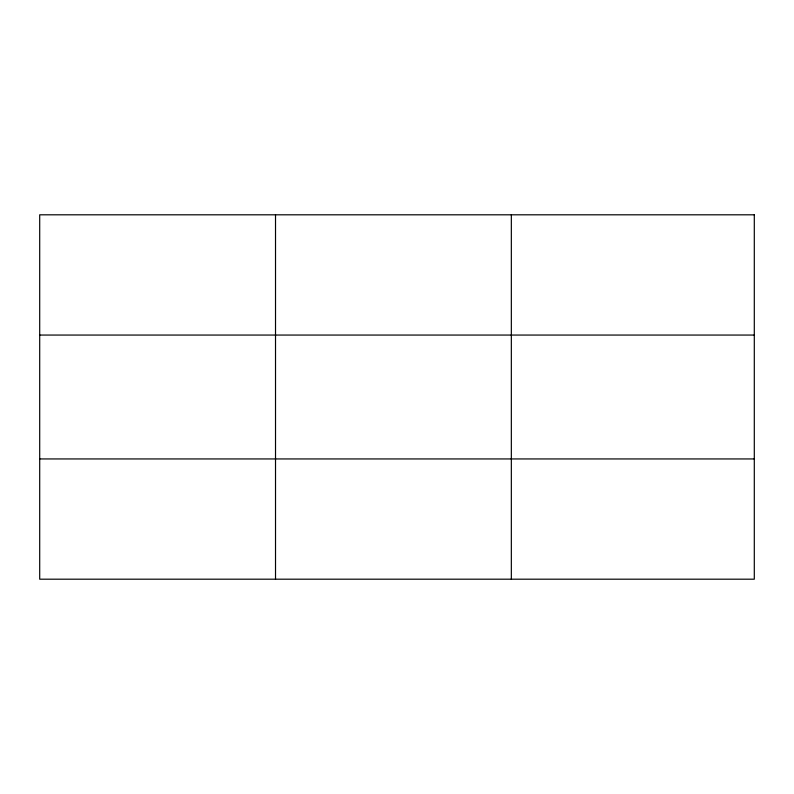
<?xml version="1.0" encoding="UTF-8"?>
<svg xmlns="http://www.w3.org/2000/svg" width="794" height="794" viewBox="0 0 794 794"><rect width="100%" height="100%" fill="white"/><g stroke="black" fill="none" stroke-linecap="round" stroke-linejoin="round"><path stroke-width="1.19" d="M275.518 214.807L275.518 579.193M511.336 214.807L511.336 579.193M39.7 335.058L754.3 335.058M39.7 458.942L754.3 458.942M754.3 214.807L754.3 579.193L39.7 579.193L39.7 214.807L754.3 214.807"/></g></svg>
